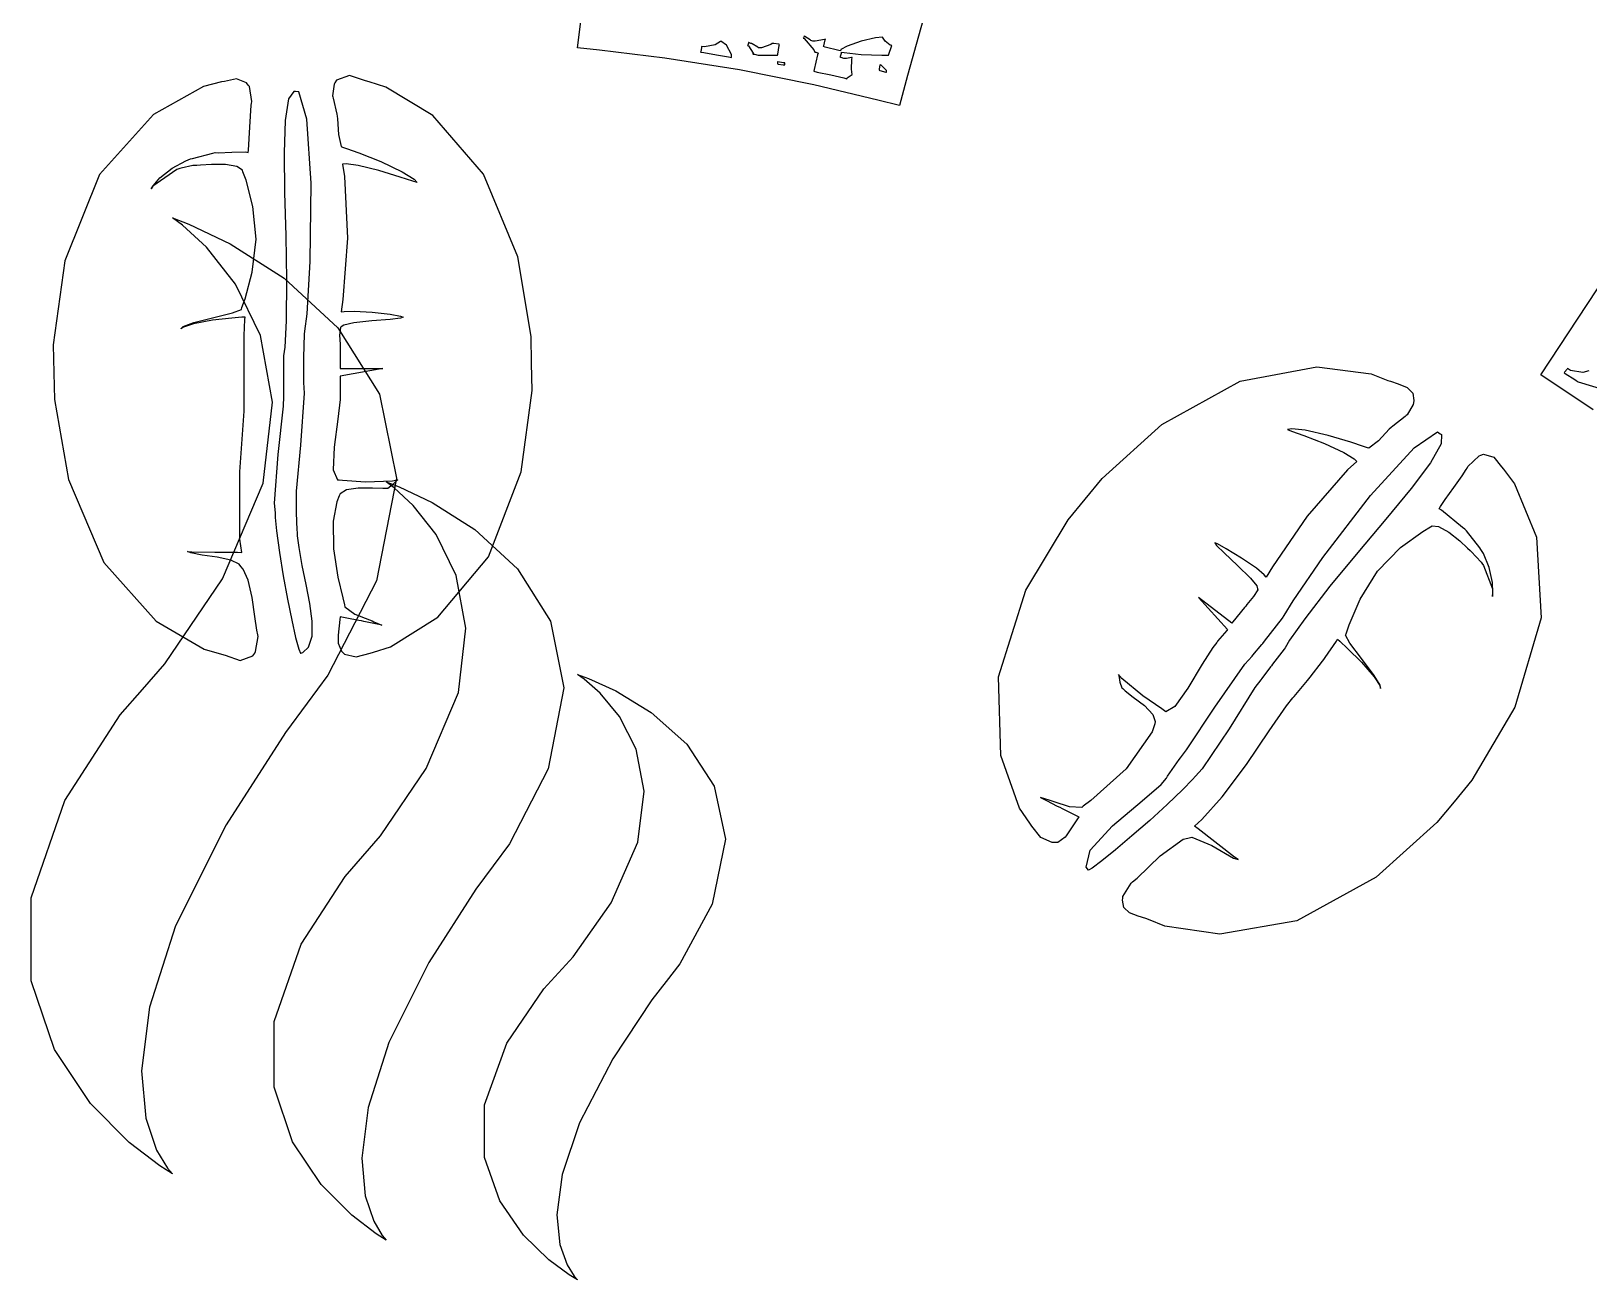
# Model space of a CAD drawing. Extents: x 46 to 308, y 59 to 295.
# Drawn here: x 168 to 219.4, y 202.7 to 243.9 of the extents above; entities that cross this region are included whole.
import ezdxf

# ---------------------------------------------------------------- set-up
doc = ezdxf.new("R2010")
doc.units = 0
doc.header["$MEASUREMENT"] = 0

msp = doc.modelspace()

# ---------------------------------------------------------------- linework, layer by layer
at = {"color": 7}
for points in [[(220.891, 253.974), (212.477, 250.031), (211.667, 249.59), (210.713, 249.971), (200.977, 253.118), (199.989, 253.365), (199.715, 252.378), (196.946, 242.465), (196.674, 241.476), (195.969, 241.654), (193.849, 242.157), (191.404, 242.655), (188.939, 243.039), (186.775, 243.305), (186.054, 243.381), (186.398, 246.107), (189.839, 273.36), (190.183, 276.085), (193.078, 275.707), (201.704, 274.066), (212.821, 271.04), (223.609, 266.956)], [(219.572, 231.442), (217.84, 232.587), (219.374, 234.907), (234.694, 258.137)], [(219.431, 232.727), (219.23, 232.671), (218.819, 232.737), (218.722, 232.797), (218.713, 232.781), (218.625, 232.675), (218.616, 232.657), (218.651, 232.631), (218.961, 232.438), (219.005, 232.41), (219.075, 232.366), (220.132, 232.04)]]:
    msp.add_lwpolyline(points, dxfattribs=at)
for points in [[(194.733, 243.276), (194.68, 243.286), (194.221, 243.4), (194.168, 243.417), (194.177, 243.444), (194.23, 243.637), (194.24, 243.663), (194.204, 243.655), (193.895, 243.603), (193.851, 243.593), (193.824, 243.593), (193.754, 243.621), (193.745, 243.629), (193.727, 243.639), (193.551, 243.753), (193.535, 243.769), (193.535, 243.753), (193.507, 243.709), (193.499, 243.699), (193.533, 243.691), (193.851, 243.312), (193.887, 243.24), (193.913, 243.24), (193.982, 243.214), (193.992, 243.204), (193.974, 243.144), (193.868, 242.667), (193.851, 242.605), (193.966, 242.579), (194.411, 242.483), (194.84, 242.386), (194.946, 242.358), (194.954, 242.386), (195.122, 242.499), (195.122, 242.499), (195.122, 242.499), (195.094, 242.677), (195.104, 242.994), (195.122, 243.064), (195.094, 243.056), (194.929, 243.028), (194.874, 243.028), (194.838, 243.028), (194.75, 243.056), (194.733, 243.064), (194.733, 243.108), (194.769, 243.207), (194.769, 243.24), (194.858, 243.224), (195.413, 243.162), (196.093, 243.134), (196.321, 243.134), (196.329, 243.17), (196.417, 243.426), (196.427, 243.453), (196.373, 243.47), (196.205, 243.603), (196.144, 243.699), (196.144, 243.699), (196.117, 243.727), (195.884, 243.703), (195.411, 243.594), (194.954, 243.432), (194.741, 243.32), (194.733, 243.276)], [(190.783, 243.593), (190.773, 243.585), (190.596, 243.479), (190.244, 243.409), (190.147, 243.417), (190.147, 243.373), (190.12, 243.258), (190.111, 243.24), (190.217, 243.224), (190.637, 243.152), (191.037, 243.082), (191.135, 243.064), (191.135, 243.163), (190.971, 243.461), (190.788, 243.6), (190.783, 243.593)], [(192.017, 243.381), (191.999, 243.399), (191.821, 243.506), (191.805, 243.523), (191.777, 243.523), (191.707, 243.549), (191.699, 243.557), (191.699, 243.531), (191.673, 243.462), (191.665, 243.453), (191.699, 243.444), (191.849, 243.206), (191.841, 243.17), (191.893, 243.17), (192.012, 243.134), (192.052, 243.134), (192.202, 243.134), (192.539, 243.134), (192.653, 243.134), (192.661, 243.17), (192.713, 243.453), (192.723, 243.487), (192.695, 243.497), (192.53, 243.523), (192.476, 243.523), (192.432, 243.488), (192.121, 243.381), (192.017, 243.381)], [(192.653, 242.923), (192.653, 242.906), (192.653, 242.866), (192.653, 242.852), (192.679, 242.843), (192.844, 242.817), (192.899, 242.817), (192.899, 242.835), (192.899, 242.875), (192.899, 242.888), (192.837, 242.888), (192.669, 242.915), (192.653, 242.923)], [(196.038, 242.817), (196.029, 242.801), (196.004, 242.681), (196.004, 242.641), (196.03, 242.632), (196.223, 242.58), (196.251, 242.571), (196.251, 242.632), (196.073, 242.809), (196.038, 242.817)], [(172.685, 206.235), (172.685, 206.235), (172.27, 206.496), (171.254, 207.274), (169.981, 208.557), (168.79, 210.336), (168.024, 212.601), (168.026, 215.343), (169.135, 218.55), (170.965, 221.378), (171.697, 222.214), (172.434, 223.059), (174.341, 225.862), (175.675, 229.022), (175.993, 231.695), (175.589, 233.884), (174.762, 235.585), (173.805, 236.801), (173.014, 237.53), (172.685, 237.772), (172.685, 237.772), (172.685, 237.772), (173.229, 237.564), (174.595, 236.912), (176.369, 235.784), (178.149, 234.144), (179.521, 231.956), (180.081, 229.186), (179.421, 225.799), (177.815, 222.684), (177.13, 221.757), (176.412, 220.792), (174.457, 217.748), (172.788, 214.42), (171.926, 211.73), (171.666, 209.63), (171.811, 208.077), (172.164, 207.023), (172.521, 206.425), (172.685, 206.235), (172.685, 206.235)], [(179.74, 204.046), (179.74, 204.046), (179.411, 204.254), (178.606, 204.87), (177.596, 205.887), (176.652, 207.297), (176.046, 209.092), (176.048, 211.266), (176.93, 213.808), (178.384, 216.049), (178.965, 216.712), (179.55, 217.381), (181.063, 219.603), (182.122, 222.11), (182.371, 224.232), (182.05, 225.968), (181.391, 227.32), (180.63, 228.286), (180.001, 228.866), (179.74, 229.059), (179.74, 229.059), (179.74, 229.059), (180.172, 228.895), (181.253, 228.381), (182.66, 227.489), (184.07, 226.193), (185.159, 224.463), (185.604, 222.273), (185.08, 219.592), (183.81, 217.127), (183.268, 216.393), (182.7, 215.627), (181.151, 213.21), (179.828, 210.566), (179.144, 208.426), (178.937, 206.754), (179.051, 205.516), (179.328, 204.676), (179.611, 204.198), (179.74, 204.046), (179.74, 204.046)], [(186.054, 202.741), (186.054, 202.741), (185.78, 202.908), (185.112, 203.401), (184.271, 204.216), (183.489, 205.344), (182.985, 206.78), (182.988, 208.516), (183.726, 210.548), (184.938, 212.339), (185.421, 212.865), (185.906, 213.397), (187.169, 215.174), (188.049, 217.173), (188.257, 218.864), (187.986, 220.249), (187.434, 221.325), (186.799, 222.094), (186.272, 222.556), (186.054, 222.709), (186.054, 222.709), (186.054, 222.709), (186.414, 222.577), (187.315, 222.165), (188.487, 221.451), (189.661, 220.412), (190.567, 219.028), (190.935, 217.277), (190.497, 215.137), (189.434, 213.167), (188.983, 212.585), (188.51, 211.973), (187.216, 210.035), (186.114, 207.921), (185.545, 206.215), (185.375, 204.885), (185.473, 203.903), (185.707, 203.238), (185.946, 202.861), (186.054, 202.741), (186.054, 202.741)]]:
    msp.add_lwpolyline(points, close=True, dxfattribs=at)
at = {"color": 32}
for points in [[(174.308, 223.379), (174.423, 223.344), (174.92, 223.172), (175.34, 223.318), (175.401, 223.415), (175.427, 223.468), (175.515, 223.962), (175.507, 224.014), (175.472, 224.166), (175.404, 224.626), (175.317, 225.249), (175.185, 225.82), (175.023, 226.177), (174.942, 226.271), (174.884, 226.343), (174.617, 226.478), (174.166, 226.573), (173.662, 226.64), (173.293, 226.719), (173.178, 226.766), (173.328, 226.749), (174.09, 226.748), (174.836, 226.748), (174.978, 226.73), (174.906, 227.171), (174.906, 229.394), (175.048, 231.392), (175.048, 232.058), (175.048, 232.261), (175.048, 232.718), (175.048, 232.869), (175.048, 233.072), (175.048, 233.528), (175.048, 233.679), (175.048, 233.884), (175.074, 234.421), (175.084, 234.491), (174.975, 234.491), (174.648, 234.466), (174.012, 234.39), (173.382, 234.269), (173.046, 234.166), (172.967, 234.104), (173.038, 234.184), (173.39, 234.313), (174.052, 234.483), (174.673, 234.64), (174.961, 234.752), (174.978, 234.81), (175.081, 235.096), (175.32, 235.981), (175.445, 237.062), (175.344, 238.139), (175.117, 239.01), (175.014, 239.29), (174.996, 239.343), (174.815, 239.462), (174.439, 239.528), (173.971, 239.528), (173.614, 239.507), (173.496, 239.5), (173.354, 239.5), (172.975, 239.413), (172.931, 239.396), (172.834, 239.369), (172.04, 238.813), (171.979, 238.724), (171.979, 238.724), (172.048, 238.831), (172.274, 239.087), (172.678, 239.409), (173.126, 239.655), (173.284, 239.713), (173.345, 239.731), (174.016, 239.907), (174.096, 239.925), (174.192, 239.916), (174.643, 239.939), (175.092, 239.943), (175.19, 239.925), (175.198, 240.005), (175.242, 240.763), (175.285, 241.486), (175.295, 241.547), (175.303, 241.609), (175.224, 242.102), (175.19, 242.146), (175.132, 242.227), (174.8, 242.358), (174.405, 242.27), (174.308, 242.252), (173.716, 242.105), (172.058, 241.18), (170.282, 239.201), (169.132, 236.35), (168.751, 233.579), (168.768, 232.657), (168.792, 231.776), (169.256, 229.144), (170.426, 226.405), (172.151, 224.471), (173.737, 223.541), (174.308, 223.379)], [(179.317, 223.449), (179.882, 223.625), (181.442, 224.595), (183.118, 226.585), (184.198, 229.388), (184.555, 232.079), (184.539, 232.974), (184.521, 233.853), (184.083, 236.484), (182.954, 239.215), (181.278, 241.146), (179.733, 242.084), (179.175, 242.252), (179.061, 242.288), (178.532, 242.46), (178.099, 242.316), (178.047, 242.218), (178.019, 242.174), (177.967, 241.795), (177.976, 241.759), (177.985, 241.715), (178.107, 241.195), (178.117, 241.124), (178.135, 241.035), (178.165, 240.52), (178.249, 240.127), (178.293, 240.101), (178.425, 240.057), (178.842, 239.91), (179.567, 239.626), (180.272, 239.288), (180.662, 239.045), (180.763, 238.937), (180.621, 238.979), (180.198, 239.116), (179.5, 239.329), (178.817, 239.498), (178.42, 239.554), (178.293, 239.536), (178.364, 239.131), (178.46, 237.103), (178.311, 235.074), (178.259, 234.667), (178.355, 234.685), (178.686, 234.69), (179.281, 234.659), (179.875, 234.589), (180.207, 234.527), (180.305, 234.491), (180.207, 234.457), (179.871, 234.418), (179.268, 234.372), (178.672, 234.309), (178.343, 234.235), (178.259, 234.174), (178.231, 234.158), (178.201, 233.905), (178.223, 233.604), (178.223, 233.503), (178.223, 233.327), (178.223, 232.93), (178.223, 232.797), (179.634, 232.797), (178.223, 232.551), (178.223, 232.41), (178.223, 232.093), (178.223, 231.987), (178.223, 231.774), (178.147, 231.13), (178.019, 230.201), (177.985, 229.453), (178.132, 229.133), (178.189, 229.129), (178.293, 229.121), (179.053, 229.063), (179.953, 229.095), (180.129, 229.129), (180.101, 229.113), (179.947, 228.962), (179.791, 228.847), (179.74, 228.847), (179.626, 228.84), (179.284, 228.849), (178.818, 228.856), (178.425, 228.799), (178.216, 228.663), (178.189, 228.6), (178.109, 228.403), (177.992, 227.761), (177.997, 226.854), (178.143, 225.921), (178.304, 225.231), (178.365, 225.002), (178.373, 224.941), (178.703, 224.699), (179.193, 224.508), (179.281, 224.473), (179.334, 224.447), (179.6, 224.331), (179.6, 224.331), (179.6, 224.331), (179.383, 224.376), (179.007, 224.456), (178.929, 224.473), (178.84, 224.491), (178.443, 224.571), (178.223, 224.613), (178.223, 224.613), (178.213, 224.525), (178.153, 224.01), (178.153, 223.838), (178.153, 223.741), (178.267, 223.477), (178.293, 223.449), (178.364, 223.379), (178.752, 223.292), (179.211, 223.415), (179.317, 223.449)], [(176.778, 228.247), (176.778, 228.753), (176.926, 230.268), (177.041, 231.987), (177.024, 232.34), (177.024, 232.472), (177.024, 232.77), (177.024, 232.869), (177.024, 233.16), (177.041, 233.928), (177.058, 234.032), (177.129, 234.604), (177.236, 236.329), (177.269, 238.911), (177.118, 241.028), (176.857, 241.924), (176.742, 241.935), (176.691, 241.941), (176.516, 241.691), (176.403, 240.982), (176.369, 239.916), (176.387, 238.61), (176.426, 237.176), (176.452, 235.724), (176.439, 234.37), (176.39, 233.507), (176.353, 233.222), (176.353, 233.028), (176.353, 232.591), (176.353, 232.445), (176.353, 232.304), (176.353, 231.987), (176.353, 231.881), (176.343, 231.556), (176.159, 229.959), (176.044, 228.362), (176.072, 228.035), (176.079, 227.887), (176.123, 227.441), (176.218, 226.729), (176.342, 225.96), (176.481, 225.196), (176.622, 224.499), (176.75, 223.929), (176.853, 223.547), (176.912, 223.413), (176.918, 223.415), (176.99, 223.434), (177.177, 223.607), (177.293, 223.974), (177.297, 224.469), (177.223, 225.05), (177.103, 225.679), (176.972, 226.307), (176.864, 226.895), (176.815, 227.276), (176.812, 227.401), (176.802, 227.463), (176.778, 228.051), (176.778, 228.247)], [(200.977, 217.804), (200.641, 218.296), (200.018, 220.036), (199.949, 222.635), (200.852, 225.49), (202.244, 227.808), (202.811, 228.494), (203.367, 229.17), (205.339, 230.952), (207.923, 232.384), (210.446, 232.851), (212.248, 232.625), (212.795, 232.41), (212.878, 232.379), (213.136, 232.295), (213.429, 232.172), (213.618, 231.985), (213.657, 231.743), (213.643, 231.669), (213.633, 231.617), (213.429, 231.273), (213.395, 231.246), (213.368, 231.22), (212.954, 230.901), (212.901, 230.857), (212.839, 230.805), (212.487, 230.418), (212.17, 230.171), (212.126, 230.188), (211.993, 230.232), (211.573, 230.371), (210.829, 230.594), (210.071, 230.764), (209.622, 230.813), (209.48, 230.787), (209.615, 230.737), (210.026, 230.589), (210.705, 230.325), (211.344, 230.029), (211.687, 229.824), (211.773, 229.729), (211.464, 229.456), (210.128, 227.93), (208.985, 226.263), (208.774, 225.918), (208.712, 225.998), (208.455, 226.211), (207.967, 226.55), (207.458, 226.857), (207.169, 227.014), (207.081, 227.048), (207.141, 226.96), (207.389, 226.718), (207.838, 226.303), (208.26, 225.883), (208.466, 225.627), (208.492, 225.531), (208.5, 225.497), (208.364, 225.276), (208.137, 225.02), (208.103, 224.966), (208.067, 224.922), (207.68, 224.447), (207.646, 224.403), (206.551, 225.249), (207.504, 224.19), (207.476, 224.156), (207.177, 223.803), (207.151, 223.767), (207.015, 223.602), (206.667, 223.053), (206.193, 222.256), (205.766, 221.649), (205.467, 221.481), (205.423, 221.508), (205.335, 221.571), (204.704, 222.003), (204.02, 222.577), (203.906, 222.709), (203.914, 222.674), (203.95, 222.452), (204.02, 222.268), (204.046, 222.25), (204.123, 222.173), (204.389, 221.965), (204.76, 221.681), (205.038, 221.391), (205.121, 221.155), (205.104, 221.085), (205.016, 220.813), (204.161, 219.596), (202.988, 218.555), (202.741, 218.369), (202.697, 218.325), (202.291, 218.339), (201.779, 218.511), (201.683, 218.546), (201.621, 218.564), (201.33, 218.652), (201.33, 218.652), (201.33, 218.652), (201.529, 218.547), (201.885, 218.369), (201.965, 218.333), (202.044, 218.289), (202.401, 218.109), (202.601, 218.017), (202.601, 218.017), (202.557, 217.946), (202.204, 217.417), (202.178, 217.381), (202.15, 217.347), (201.906, 217.171), (201.825, 217.171), (201.719, 217.162), (201.346, 217.329), (201.047, 217.708), (200.977, 217.804)], [(205.952, 219.957), (206.155, 220.222), (207.081, 221.633), (208.077, 223.044), (208.315, 223.308), (208.341, 223.344), (208.632, 223.697), (208.668, 223.731), (208.729, 223.811), (209.32, 224.561), (209.374, 224.649), (209.667, 225.142), (210.648, 226.564), (212.226, 228.614), (213.665, 230.18), (214.432, 230.71), (214.525, 230.646), (214.566, 230.62), (214.552, 230.318), (214.201, 229.693), (213.563, 228.843), (212.733, 227.834), (211.808, 226.736), (210.882, 225.617), (210.05, 224.546), (209.554, 223.839), (209.41, 223.591), (209.374, 223.547), (208.985, 223.045), (208.951, 222.992), (208.923, 222.957), (208.632, 222.577), (208.598, 222.533), (208.403, 222.278), (207.56, 220.919), (206.666, 219.596), (206.445, 219.358), (206.346, 219.244), (206.032, 218.918), (205.512, 218.416), (204.935, 217.892), (204.351, 217.383), (203.808, 216.925), (203.355, 216.56), (203.042, 216.323), (202.917, 216.253), (202.917, 216.253), (202.842, 216.352), (202.972, 216.917), (203.703, 217.718), (204.683, 218.546), (205.312, 219.083), (205.493, 219.287), (205.519, 219.349), (205.908, 219.905), (205.952, 219.957)], [(204.894, 214.629), (204.811, 214.661), (204.557, 214.74), (204.271, 214.85), (204.083, 215.026), (204.036, 215.261), (204.046, 215.335), (204.054, 215.389), (204.32, 215.83), (204.365, 215.864), (204.523, 215.988), (205.281, 216.721), (206.039, 217.277), (206.199, 217.311), (206.321, 217.339), (206.987, 217.065), (207.706, 216.65), (207.856, 216.606), (207.732, 216.686), (206.533, 217.621), (206.411, 217.7), (206.658, 217.921), (207.329, 218.67), (208.125, 219.738), (208.875, 220.846), (209.451, 221.67), (209.656, 221.933), (209.7, 221.987), (210.141, 222.515), (210.185, 222.567), (210.229, 222.621), (210.643, 223.15), (210.679, 223.202), (210.723, 223.264), (211.102, 223.811), (211.138, 223.873), (211.208, 223.811), (211.467, 223.57), (211.922, 223.115), (212.338, 222.633), (212.531, 222.348), (212.549, 222.25), (212.539, 222.356), (212.342, 222.68), (211.93, 223.23), (211.545, 223.74), (211.395, 224.002), (211.42, 224.05), (211.516, 224.342), (211.879, 225.192), (212.455, 226.118), (213.21, 226.893), (213.946, 227.427), (214.206, 227.578), (214.255, 227.608), (214.469, 227.586), (214.806, 227.401), (215.168, 227.112), (215.426, 226.879), (215.511, 226.8), (215.546, 226.766), (215.872, 226.413), (215.9, 226.377), (215.952, 226.299), (216.253, 225.538), (216.253, 225.285), (216.253, 225.285), (216.261, 225.408), (216.243, 225.743), (216.133, 226.238), (215.946, 226.696), (215.864, 226.836), (215.828, 226.89), (215.387, 227.445), (215.335, 227.506), (215.255, 227.56), (214.568, 228.133), (214.489, 228.177), (214.533, 228.249), (214.691, 228.476), (214.974, 228.874), (215.243, 229.259), (215.379, 229.465), (215.407, 229.518), (215.433, 229.572), (215.81, 229.924), (215.864, 229.941), (215.951, 229.973), (216.287, 229.871), (216.543, 229.554), (216.606, 229.482), (216.978, 228.995), (217.701, 227.232), (217.857, 224.579), (216.982, 221.634), (215.564, 219.224), (214.982, 218.51), (214.414, 217.825), (212.408, 216.019), (209.791, 214.585), (207.247, 214.144), (205.438, 214.404), (204.894, 214.629)]]:
    msp.add_lwpolyline(points, close=True, dxfattribs=at)

doc.saveas('drawing.dxf')
